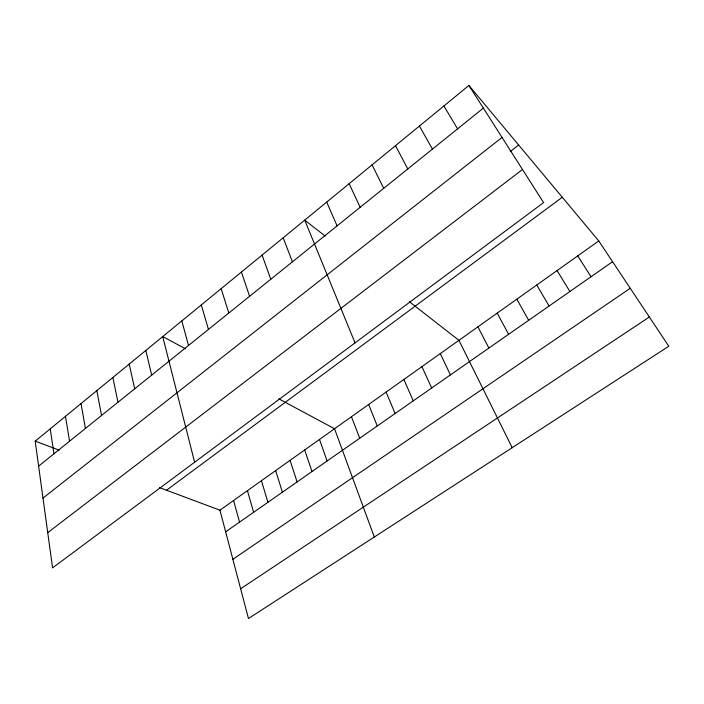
<?xml version="1.0" encoding="UTF-8"?>
<svg xmlns="http://www.w3.org/2000/svg" width="704" height="704" viewBox="0 0 704 704"><rect width="100%" height="100%" fill="white"/><g stroke="black" fill="none" stroke-linecap="round" stroke-linejoin="round"><path stroke-width="1.06" d="M468.908 85.466L543.611 202.611L52.562 567.89L35.2 441.17L468.908 85.466L598.77 240.944L668.8 346.236L248.468 618.534L219.947 510.189L159.588 487.643M38.623 466.127L483.358 108.117M42.997 498.089L502.04 137.421M510.233 151.554L518.646 145.015M47.74 532.646L522.491 169.488M166.514 490.23L562.285 197.261M219.947 510.189L598.77 240.944M225.641 531.819L612.586 261.712M232.874 559.302L630.256 288.288M240.627 588.764L649.352 316.994M35.2 441.17L59.18 450.129M185.574 348.841L162.721 336.582L194.612 462.22M278.854 398.878L334.532 428.745L374.308 537.02M325.169 236.069L304.718 220.123L355.045 342.874M409.402 301.726L458.938 340.331L512.195 447.691M577.738 255.886L591.043 276.751M557.075 270.574L569.888 291.518M443.898 105.978L457.6 128.85M536.774 285.006L549.102 306.029M419.434 126.042L432.423 149.116M516.815 299.191L528.678 320.285M497.191 313.139L508.605 334.294M395.498 145.666L407.801 168.942M477.902 326.85L488.875 348.066M372.082 164.877L383.715 188.329M440.282 353.584L450.419 374.906M349.149 183.682L360.149 207.293M421.934 366.626L431.675 387.992M326.7 202.092L337.093 225.861M403.885 379.456L413.239 400.866M386.126 392.075L395.102 413.521M368.65 404.492L377.265 425.973M283.184 237.785L292.424 261.818M351.454 416.715L359.709 438.231M262.09 255.086L270.776 279.242M319.502 439.428L327.105 460.988M304.682 449.962L311.995 471.539M241.419 272.034L249.586 296.305M290.066 460.346L297.088 481.941M221.162 288.658L228.818 313.025M275.651 470.589L282.401 492.193M261.439 480.691L267.916 502.304M201.3 304.946L208.472 329.402M247.421 490.662L253.625 512.283M233.587 500.491L239.536 522.113M181.826 320.918L188.522 345.453M145.825 350.442L151.677 375.118M129.21 364.065L134.675 388.802M112.878 377.467L117.973 402.248M96.818 390.632L101.561 415.466M81.03 403.586L85.422 428.454M65.498 416.319L69.564 441.223M50.222 428.842L53.962 453.781"/></g></svg>
